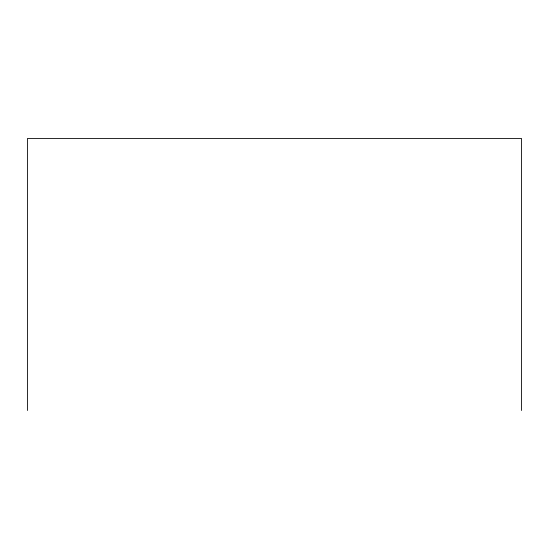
<?xml version="1.0" encoding="UTF-8"?>
<svg xmlns="http://www.w3.org/2000/svg" width="549" height="549" viewBox="0 0 549 549"><rect width="100%" height="100%" fill="white"/><g stroke="black" fill="none" stroke-linecap="round" stroke-linejoin="round"><path stroke-width="0.82" d="M521.55 410.501L521.55 138.499L27.45 138.499L27.45 410.501"/></g></svg>
